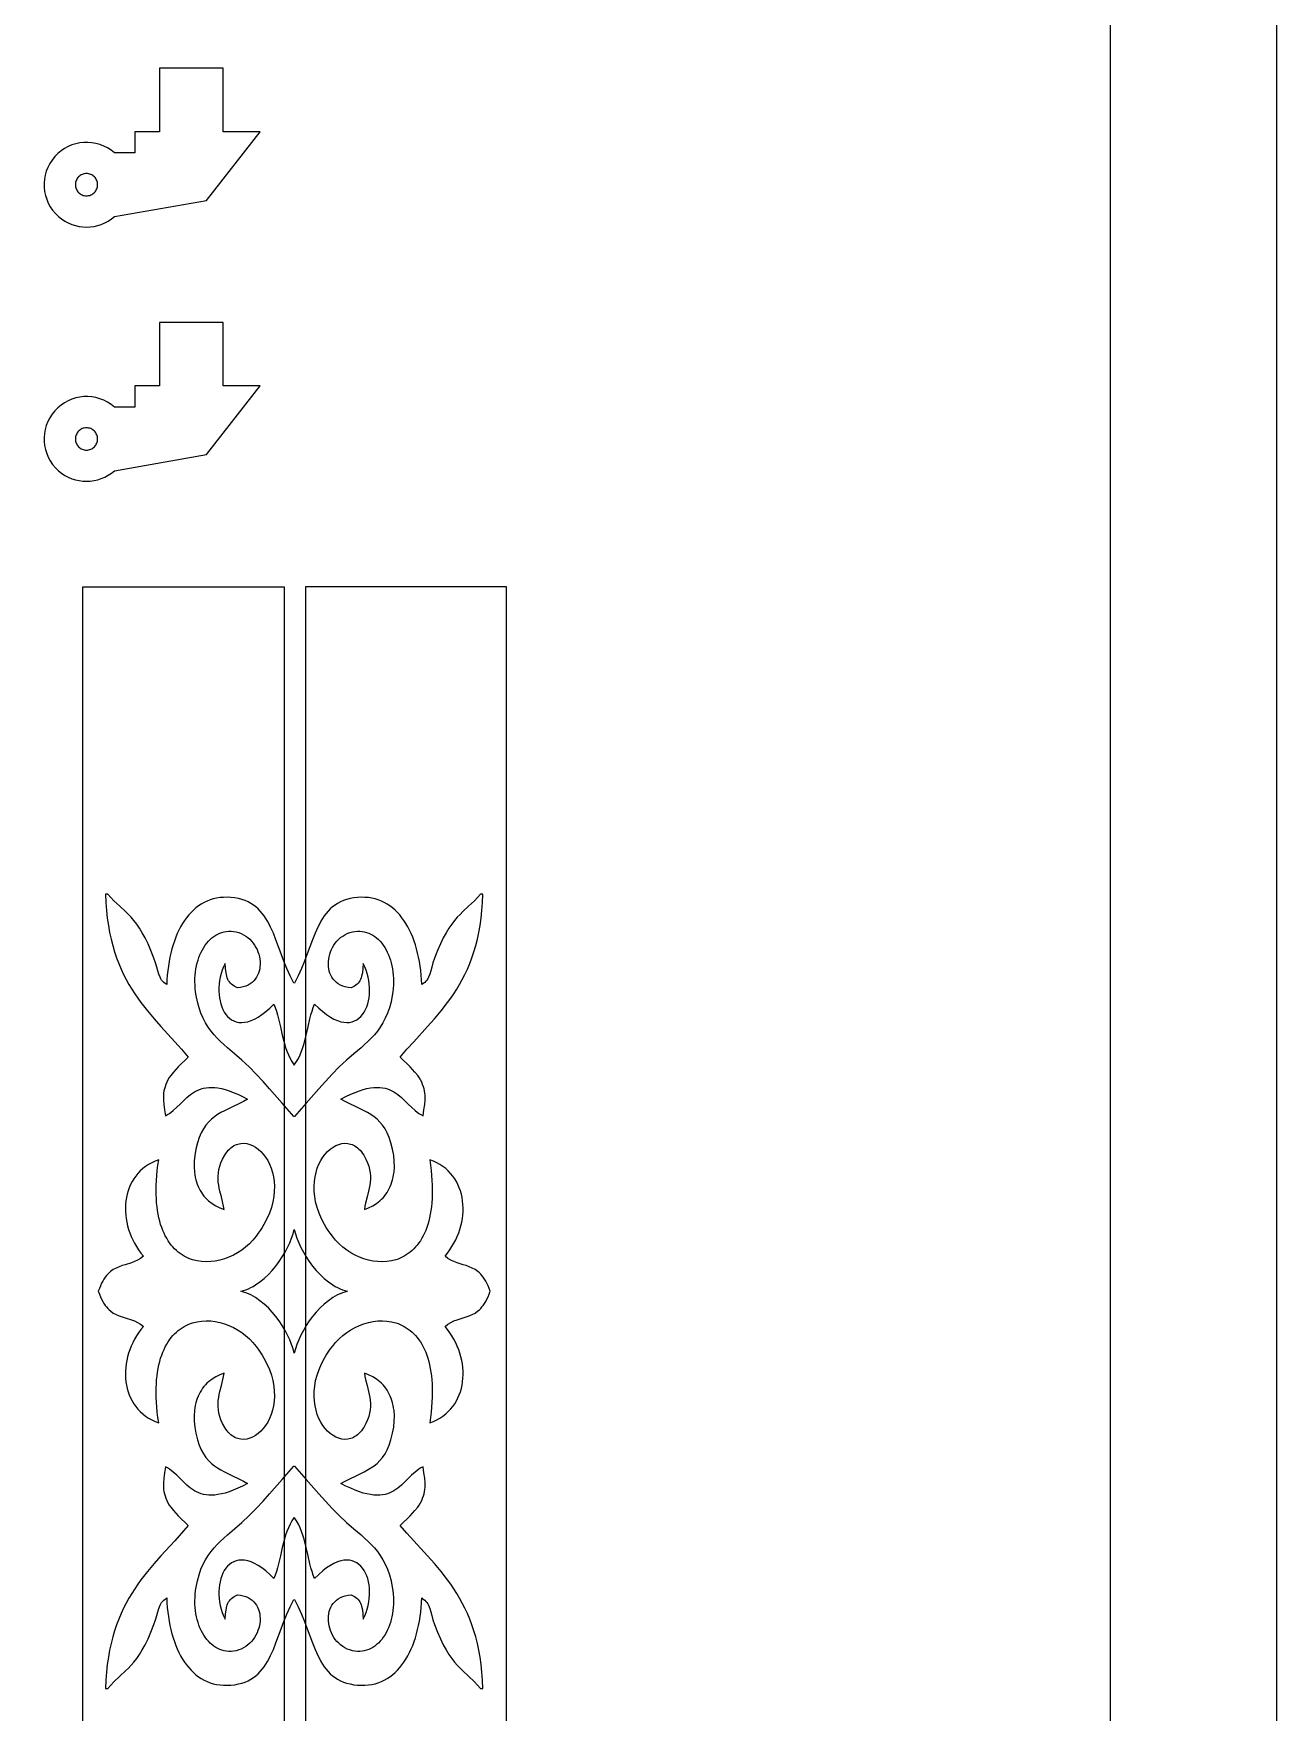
# Model space of a CAD drawing. Header units: metres. Extents: x -269 to 2726, y -36 to 1548.
# Drawn here: x 611 to 728.4, y 105.8 to 264.2 of the extents above; entities that cross this region are included whole.
import ezdxf

# ---------------------------------------------------------------- set-up
doc = ezdxf.new("R2010")
doc.units = ezdxf.units.M
doc.layers.add('Page1', color=7, linetype='CONTINUOUS')

msp = doc.modelspace()

# ---------------------------------------------------------------- linework, layer by layer
at = {"layer": 'Page1'}
for points in [[(258.406388, 1547.552513), (728.406388, 1547.552513), (728.406388, 22.552513), (258.406388, 22.552513), (258.406388, 1547.552513)], [(542.713089, 554.020053), (712.713089, 554.020053), (712.713089, 54.020053), (542.713089, 54.020053), (542.713089, 554.020053)], [(628.938843, 260.97522), (622.938843, 260.97522), (622.938843, 260.97522), (622.938843, 254.975204), (620.609497, 254.975204), (620.609497, 252.975204), (618.689575, 252.975204), (618.689575, 252.975204), (618.369202, 253.230225), (618.03125, 253.447464), (617.678528, 253.627106), (617.313965, 253.769302), (616.940308, 253.874252), (616.560425, 253.942123), (616.177185, 253.973099), (615.793335, 253.967361), (615.411865, 253.925079), (615.035461, 253.846436), (614.667053, 253.731613), (614.309448, 253.58078), (613.965515, 253.394119), (613.638, 253.171814), (613.329834, 252.914032), (613.043823, 252.620956), (613.043823, 252.620956), (612.788818, 252.300568), (612.571594, 251.962601), (612.391968, 251.609909), (612.249756, 251.2453), (612.144836, 250.871658), (612.076965, 250.491776), (612.045959, 250.108521), (612.051697, 249.724716), (612.093994, 249.343201), (612.172607, 248.966827), (612.287476, 248.598419), (612.438293, 248.240814), (612.624939, 247.896851), (612.847229, 247.569366), (613.105042, 247.261215), (613.398132, 246.975204), (613.398132, 246.975204), (613.692261, 246.739151), (614.001526, 246.53511), (614.323669, 246.362991), (614.656494, 246.222656), (614.997925, 246.113998), (615.345642, 246.036896), (615.69751, 245.991226), (616.051331, 245.976868), (616.404907, 245.993713), (616.756104, 246.041641), (617.102661, 246.120529), (617.442383, 246.230255), (617.773132, 246.370712), (618.092712, 246.541763), (618.398926, 246.743301), (618.689575, 246.975204), (618.689575, 246.975204), (627.362305, 248.493286), (632.437622, 254.975204), (628.938843, 254.975204), (628.938843, 260.97522)], [(617.093872, 249.975204), (617.088806, 250.078125), (617.073669, 250.180054), (617.048645, 250.279999), (617.013916, 250.377029), (616.969849, 250.470169), (616.91687, 250.558563), (616.85553, 250.641327), (616.786316, 250.717667), (616.709961, 250.786865), (616.627197, 250.848251), (616.538818, 250.90123), (616.445679, 250.945282), (616.348633, 250.979996), (616.248718, 251.005035), (616.14679, 251.020157), (616.043823, 251.025208), (615.940918, 251.020157), (615.838989, 251.005035), (615.739075, 250.979996), (615.642029, 250.945282), (615.548889, 250.90123), (615.46051, 250.848251), (615.377747, 250.786865), (615.301392, 250.717667), (615.232178, 250.641327), (615.170837, 250.558563), (615.117859, 250.470169), (615.073792, 250.377029), (615.039063, 250.279999), (615.014038, 250.180054), (614.998901, 250.078125), (614.993835, 249.975204), (614.998901, 249.872284), (615.014038, 249.770355), (615.039063, 249.67041), (615.073792, 249.573395), (615.117859, 249.48024), (615.170837, 249.391861), (615.232178, 249.309097), (615.301392, 249.232742), (615.377747, 249.163544), (615.46051, 249.102158), (615.548889, 249.049194), (615.642029, 249.005127), (615.739075, 248.970413), (615.838989, 248.945389), (615.940918, 248.930267), (616.043823, 248.925201), (616.14679, 248.930267), (616.248718, 248.945389), (616.348633, 248.970413), (616.445679, 249.005127), (616.538818, 249.049194), (616.627197, 249.102158), (616.709961, 249.163544), (616.786316, 249.232742), (616.85553, 249.309097), (616.91687, 249.391861), (616.969849, 249.48024), (617.013916, 249.573395), (617.048645, 249.67041), (617.073669, 249.770355), (617.088806, 249.872284), (617.093872, 249.975204)], [(628.938843, 236.976868), (622.938843, 236.976868), (622.938843, 236.976868), (622.938843, 230.976868), (620.609497, 230.976868), (620.609497, 228.976868), (618.689575, 228.976868), (618.689575, 228.976868), (618.369202, 229.231903), (618.03125, 229.449127), (617.678528, 229.628769), (617.313965, 229.770966), (616.940308, 229.875916), (616.560425, 229.943787), (616.177185, 229.974762), (615.793335, 229.969025), (615.411865, 229.926743), (615.035461, 229.848099), (614.667053, 229.733276), (614.309448, 229.582443), (613.965515, 229.395782), (613.638, 229.173477), (613.329834, 228.915695), (613.043823, 228.62262), (613.043823, 228.62262), (612.788818, 228.302231), (612.571594, 227.964264), (612.391968, 227.611572), (612.249756, 227.246979), (612.144836, 226.873322), (612.076965, 226.493439), (612.045959, 226.110184), (612.051697, 225.726379), (612.093994, 225.344864), (612.172607, 224.968491), (612.287476, 224.600082), (612.438293, 224.242477), (612.624939, 223.898514), (612.847229, 223.57103), (613.105042, 223.262878), (613.398132, 222.976868), (613.398132, 222.976868), (613.692261, 222.740814), (614.001526, 222.536774), (614.323669, 222.364655), (614.656494, 222.224319), (614.997925, 222.115662), (615.345642, 222.038559), (615.69751, 221.992889), (616.051331, 221.978531), (616.404907, 221.995377), (616.756104, 222.043304), (617.102661, 222.122192), (617.442383, 222.231918), (617.773132, 222.372375), (618.092712, 222.543427), (618.398926, 222.744965), (618.689575, 222.976868), (618.689575, 222.976868), (627.362305, 224.494949), (632.437622, 230.976868), (628.938843, 230.976868), (628.938843, 236.976868)], [(617.093872, 225.976868), (617.088806, 226.079788), (617.073669, 226.181717), (617.048645, 226.281677), (617.013916, 226.378693), (616.969849, 226.471832), (616.91687, 226.560226), (616.85553, 226.64299), (616.786316, 226.71933), (616.709961, 226.788528), (616.627197, 226.849915), (616.538818, 226.902893), (616.445679, 226.946945), (616.348633, 226.981659), (616.248718, 227.006699), (616.14679, 227.02182), (616.043823, 227.026871), (615.940918, 227.02182), (615.838989, 227.006699), (615.739075, 226.981659), (615.642029, 226.946945), (615.548889, 226.902893), (615.46051, 226.849915), (615.377747, 226.788528), (615.301392, 226.71933), (615.232178, 226.64299), (615.170837, 226.560226), (615.117859, 226.471832), (615.073792, 226.378693), (615.039063, 226.281677), (615.014038, 226.181717), (614.998901, 226.079788), (614.993835, 225.976868), (614.998901, 225.873947), (615.014038, 225.772034), (615.039063, 225.672073), (615.073792, 225.575058), (615.117859, 225.481903), (615.170837, 225.393524), (615.232178, 225.31076), (615.301392, 225.234406), (615.377747, 225.165207), (615.46051, 225.103836), (615.548889, 225.050858), (615.642029, 225.006805), (615.739075, 224.972092), (615.838989, 224.947052), (615.940918, 224.931931), (616.043823, 224.92688), (616.14679, 224.931931), (616.248718, 224.947052), (616.348633, 224.972092), (616.445679, 225.006805), (616.538818, 225.050858), (616.627197, 225.103836), (616.709961, 225.165207), (616.786316, 225.234406), (616.85553, 225.31076), (616.91687, 225.393524), (616.969849, 225.481903), (617.013916, 225.575058), (617.048645, 225.672073), (617.073669, 225.772034), (617.088806, 225.873947), (617.093872, 225.976868)], [(634.713089, 79.020053), (615.713089, 79.020053), (615.713089, 212.020053), (634.713089, 212.020053), (634.713089, 79.020053)], [(655.713089, 79.020053), (655.713089, 212.020053), (636.713089, 212.020053), (636.713089, 79.020053), (655.713089, 79.020053)], [(654.160095, 145.52005), (654.062012, 145.79303), (653.959595, 146.043579), (653.853088, 146.272858), (653.742676, 146.48201), (653.62854, 146.672195), (653.510986, 146.844543), (653.390076, 147.000229), (653.266113, 147.140381), (653.139282, 147.266159), (653.009766, 147.378723), (652.74353, 147.568787), (652.469055, 147.719757), (652.188049, 147.840851), (651.902039, 147.941284), (651.612732, 148.030243), (651.030762, 148.210556), (650.741394, 148.320328), (650.455261, 148.45546), (650.174011, 148.625122), (649.899292, 148.838562), (649.899292, 148.838562), (650.135376, 149.129486), (650.354248, 149.429474), (650.555847, 149.737579), (650.740051, 150.052841), (650.906799, 150.374329), (651.055969, 150.70108), (651.187439, 151.03215), (651.301208, 151.366592), (651.397095, 151.703461), (651.475037, 152.041779), (651.534912, 152.38063), (651.57666, 152.719055), (651.60022, 153.056091), (651.605408, 153.390793), (651.592163, 153.722229), (651.560425, 154.049438), (651.510071, 154.371475), (651.440979, 154.687378), (651.353088, 154.996201), (651.246338, 155.297012), (651.120544, 155.588837), (650.975647, 155.870743), (650.811584, 156.141785), (650.628235, 156.401001), (650.425537, 156.647446), (650.203369, 156.880157), (649.961609, 157.098206), (649.700134, 157.300644), (649.418945, 157.486511), (649.11792, 157.654846), (648.796936, 157.804718), (648.455933, 157.935181), (648.455933, 157.935181), (648.529175, 157.4216), (648.588806, 156.924011), (648.635193, 156.442261), (648.668579, 155.976181), (648.689331, 155.52562), (648.697754, 155.090408), (648.694214, 154.67041), (648.679016, 154.265442), (648.652466, 153.875351), (648.614929, 153.5), (648.56665, 153.139206), (648.508057, 152.792831), (648.439453, 152.460709), (648.361084, 152.14267), (648.273376, 151.838577), (648.176636, 151.548248), (648.071106, 151.271561), (647.957214, 151.008316), (647.835205, 150.758377), (647.705444, 150.521576), (647.568298, 150.297775), (647.424011, 150.086792), (647.272949, 149.888489), (647.115479, 149.702698), (646.951843, 149.529266), (646.78241, 149.368011), (646.607483, 149.218811), (646.427429, 149.081497), (646.242615, 148.955887), (646.053223, 148.841858), (645.85968, 148.739227), (645.662292, 148.647842), (645.461426, 148.567551), (645.257324, 148.498184), (644.84082, 148.391632), (644.415527, 148.326904), (643.983887, 148.302734), (643.548645, 148.317871), (643.112305, 148.371048), (642.677612, 148.460999), (642.247009, 148.586456), (641.823181, 148.74617), (641.408691, 148.938843), (641.006226, 149.163239), (640.618347, 149.418091), (640.24762, 149.702118), (639.896667, 150.014069), (639.568176, 150.352661), (639.264648, 150.71666), (639.264648, 150.71666), (639.057861, 150.994278), (638.865723, 151.27121), (638.687988, 151.547241), (638.524353, 151.822128), (638.238037, 152.367691), (638.00415, 152.906143), (637.82019, 153.435745), (637.683655, 153.954742), (637.591919, 154.46138), (637.542542, 154.953934), (637.532837, 155.430649), (637.560425, 155.889771), (637.622559, 156.329575), (637.716919, 156.748291), (637.840759, 157.14418), (637.991638, 157.515503), (638.167053, 157.860519), (638.364319, 158.177475), (638.580994, 158.464615), (638.814514, 158.7202), (639.062378, 158.942505), (639.321899, 159.129745), (639.590698, 159.280212), (639.86615, 159.392136), (640.145691, 159.463776), (640.426758, 159.493378), (640.706909, 159.479218), (640.845825, 159.455185), (640.983521, 159.41954), (641.11969, 159.372086), (641.254089, 159.312592), (641.386292, 159.24086), (641.515991, 159.156647), (641.642944, 159.059738), (641.766785, 158.949936), (641.887146, 158.826996), (642.003845, 158.69072), (642.116394, 158.540863), (642.224609, 158.377243), (642.426636, 158.007782), (642.426636, 158.007782), (642.578308, 157.660233), (642.692993, 157.327393), (642.774048, 157.007523), (642.824768, 156.698883), (642.848511, 156.399765), (642.848572, 156.108414), (642.828308, 155.82309), (642.791077, 155.542068), (642.740112, 155.263611), (642.678833, 154.985977), (642.538452, 154.426239), (642.396545, 153.848969), (642.333374, 153.549423), (642.279724, 153.240295), (642.279724, 153.240295), (642.687256, 153.391846), (643.069275, 153.579727), (643.424011, 153.80307), (643.749878, 154.060989), (643.901489, 154.202621), (644.045227, 154.35257), (644.180908, 154.510712), (644.308289, 154.676941), (644.427185, 154.851151), (644.537415, 155.033218), (644.638733, 155.223038), (644.730957, 155.420486), (644.813782, 155.625488), (644.887146, 155.837891), (644.950745, 156.057602), (645.004395, 156.2845), (645.047913, 156.518494), (645.081055, 156.75946), (645.115356, 157.261871), (645.105591, 157.790833), (645.050232, 158.345474), (644.947449, 158.924881), (644.795654, 159.528198), (644.795654, 159.528198), (644.630066, 160.030533), (644.441589, 160.472946), (644.231323, 160.861298), (644.00061, 161.201462), (643.75061, 161.499298), (643.482483, 161.760681), (643.197571, 161.991501), (642.896973, 162.197601), (642.581909, 162.384857), (642.253723, 162.559158), (641.562439, 162.892319), (640.833008, 163.24408), (640.456909, 163.441605), (640.074951, 163.661377), (640.074951, 163.661377), (640.547241, 163.906158), (640.992676, 164.116959), (641.412415, 164.295288), (641.807678, 164.442657), (642.179688, 164.560562), (642.529663, 164.650482), (642.858765, 164.713959), (643.168213, 164.752441), (643.459229, 164.767471), (643.732971, 164.760529), (643.990662, 164.733124), (644.233521, 164.686752), (644.462769, 164.62291), (644.679504, 164.543091), (644.885071, 164.448822), (645.080566, 164.341568), (645.267212, 164.222855), (645.446228, 164.094177), (645.786194, 163.812927), (646.110046, 163.509796), (646.427368, 163.196808), (646.747864, 162.885956), (647.081055, 162.589249), (647.436646, 162.318665), (647.625793, 162.19693), (647.824219, 162.086227), (647.824219, 162.086227), (647.913513, 162.652924), (647.980469, 163.153656), (648.016968, 163.605179), (648.014893, 164.024261), (647.996826, 164.226868), (647.966064, 164.427643), (647.921631, 164.628677), (647.862488, 164.832077), (647.787537, 165.039932), (647.695923, 165.254333), (647.586487, 165.477371), (647.458252, 165.711151), (647.458252, 165.711151), (647.322205, 165.888062), (647.062256, 166.202423), (646.61853, 166.715576), (646.61853, 166.715576), (645.67511, 167.635742), (645.67511, 167.635742), (646.298523, 168.364929), (646.93927, 169.078888), (648.24231, 170.500748), (648.889404, 171.228439), (649.523438, 171.980515), (650.13678, 172.766876), (650.43335, 173.175995), (650.721863, 173.597397), (651.001404, 174.032333), (651.270996, 174.48201), (651.529785, 174.947693), (651.776672, 175.430603), (652.010803, 175.931976), (652.231262, 176.453064), (652.437012, 176.995102), (652.627136, 177.559311), (652.800659, 178.146942), (652.956665, 178.759232), (653.094238, 179.397415), (653.212341, 180.062729), (653.310059, 180.756409), (653.386475, 181.479706), (653.440613, 182.233841), (653.471497, 183.02005), (653.471497, 183.02005), (653.260559, 183.02005), (653.260559, 183.02005), (652.967224, 182.688629), (652.680847, 182.390289), (652.125488, 181.859146), (651.587463, 181.359192), (651.322693, 181.099854), (651.059631, 180.823029), (650.797363, 180.520279), (650.535034, 180.183197), (650.271729, 179.803329), (650.006531, 179.372284), (649.738647, 178.881592), (649.467163, 178.322861), (649.191223, 177.687637), (648.909851, 176.967499), (648.909851, 176.967499), (648.76001, 176.524445), (648.64502, 176.125595), (648.547363, 175.767487), (648.449463, 175.446671), (648.333679, 175.159714), (648.26355, 175.027847), (648.182434, 174.903137), (648.088013, 174.785172), (647.978149, 174.673523), (647.850586, 174.567734), (647.703186, 174.467392), (647.703186, 174.467392), (647.679382, 174.917938), (647.644592, 175.361282), (647.598877, 175.796875), (647.542358, 176.224213), (647.474915, 176.642761), (647.396667, 177.051971), (647.307617, 177.451355), (647.207825, 177.840347), (647.097229, 178.218445), (646.975952, 178.585098), (646.843933, 178.939819), (646.701294, 179.282043), (646.547974, 179.611267), (646.384094, 179.926941), (646.209595, 180.228561), (646.024536, 180.515579), (645.828918, 180.787491), (645.622803, 181.043762), (645.406189, 181.283844), (645.179138, 181.507233), (644.941711, 181.713409), (644.693787, 181.90181), (644.435547, 182.071945), (644.166931, 182.223282), (643.888, 182.35527), (643.598816, 182.467392), (643.299316, 182.559143), (642.989563, 182.629974), (642.669617, 182.679352), (642.339478, 182.706772), (641.999207, 182.7117), (641.648743, 182.693588), (641.648743, 182.693588), (641.278503, 182.650772), (640.931763, 182.586945), (640.607422, 182.502853), (640.30426, 182.399231), (640.021179, 182.276825), (639.756897, 182.136398), (639.510376, 181.978683), (639.280396, 181.804428), (639.065735, 181.614395), (638.865295, 181.409302), (638.677856, 181.189911), (638.502319, 180.95697), (638.337463, 180.711227), (638.182068, 180.453415), (638.035095, 180.184296), (637.895325, 179.904617), (637.632568, 179.316528), (637.384583, 178.695129), (636.895386, 177.376282), (636.635559, 176.690781), (636.352966, 175.99585), (636.038452, 175.29747), (635.682556, 174.601608), (635.682556, 174.601608), (635.660095, 174.641769), (635.637634, 174.601608), (635.637634, 174.601608), (635.281738, 175.29747), (634.967163, 175.99585), (634.684631, 176.690781), (634.424744, 177.376282), (633.935608, 178.695129), (633.687561, 179.316528), (633.424866, 179.904617), (633.285095, 180.184296), (633.138062, 180.453415), (632.982727, 180.711227), (632.817871, 180.95697), (632.642334, 181.189911), (632.454895, 181.409302), (632.254456, 181.614395), (632.039795, 181.804428), (631.809814, 181.978683), (631.563232, 182.136398), (631.299011, 182.276825), (631.01593, 182.399231), (630.712769, 182.502853), (630.388428, 182.586945), (630.041687, 182.650772), (629.671448, 182.693588), (629.671448, 182.693588), (629.320984, 182.7117), (628.980713, 182.706772), (628.650574, 182.679352), (628.330627, 182.629974), (628.020874, 182.559143), (627.721375, 182.467392), (627.432129, 182.35527), (627.153198, 182.223282), (626.884644, 182.071945), (626.626343, 181.90181), (626.378479, 181.713409), (626.140991, 181.507233), (625.91394, 181.283844), (625.697388, 181.043762), (625.491272, 180.787491), (625.295654, 180.515579), (625.110596, 180.228561), (624.936096, 179.926941), (624.772217, 179.611267), (624.618896, 179.282043), (624.476257, 178.939819), (624.344238, 178.585098), (624.222961, 178.218445), (624.112366, 177.840347), (624.012573, 177.451355), (623.923523, 177.051971), (623.845276, 176.642761), (623.777832, 176.224213), (623.721252, 175.796875), (623.675598, 175.361282), (623.640808, 174.917938), (623.616943, 174.467392), (623.616943, 174.467392), (623.469604, 174.567734), (623.342041, 174.673523), (623.232178, 174.785172), (623.137756, 174.903137), (623.05658, 175.027847), (622.986511, 175.159714), (622.870728, 175.446671), (622.772766, 175.767487), (622.67511, 176.125595), (622.560181, 176.524445), (622.410278, 176.967499), (622.410278, 176.967499), (622.128967, 177.687637), (621.852966, 178.322861), (621.581482, 178.881592), (621.313599, 179.372284), (621.048462, 179.803329), (620.785156, 180.183197), (620.522827, 180.520279), (620.260559, 180.823029), (619.997498, 181.099854), (619.732727, 181.359192), (619.194641, 181.859146), (618.639282, 182.390289), (618.352966, 182.688629), (618.059631, 183.02005), (618.059631, 183.02005), (617.848694, 183.02005), (617.848694, 183.02005), (617.879578, 182.233841), (617.933716, 181.479706), (618.010132, 180.756409), (618.107849, 180.062729), (618.225952, 179.397415), (618.363464, 178.759232), (618.519531, 178.146942), (618.693054, 177.559311), (618.883179, 176.995102), (619.088928, 176.453064), (619.309326, 175.931976), (619.543518, 175.430603), (619.790405, 174.947693), (620.049194, 174.48201), (620.318787, 174.032333), (620.598328, 173.597397), (620.886841, 173.175995), (621.183411, 172.766876), (621.796753, 171.980515), (622.430786, 171.228439), (623.077881, 170.500748), (624.38092, 169.078888), (625.021667, 168.364929), (625.645081, 167.635742), (625.645081, 167.635742), (624.70166, 166.715576), (624.70166, 166.715576), (624.257935, 166.202423), (623.997986, 165.888062), (623.861877, 165.711151), (623.861877, 165.711151), (623.733704, 165.477371), (623.624268, 165.254333), (623.532593, 165.039932), (623.457703, 164.832077), (623.39856, 164.628677), (623.354065, 164.427643), (623.323364, 164.226868), (623.305298, 164.024261), (623.303223, 163.605179), (623.339722, 163.153656), (623.406677, 162.652924), (623.495972, 162.086227), (623.495972, 162.086227), (623.694336, 162.19693), (623.883545, 162.318665), (624.239075, 162.589249), (624.572327, 162.885956), (624.892822, 163.196808), (625.210144, 163.509796), (625.533997, 163.812927), (625.873962, 164.094177), (626.052979, 164.222855), (626.239624, 164.341568), (626.43512, 164.448822), (626.640625, 164.543091), (626.857422, 164.62291), (627.086609, 164.686752), (627.329468, 164.733124), (627.587158, 164.760529), (627.860962, 164.767471), (628.151917, 164.752441), (628.461365, 164.713959), (628.790527, 164.650482), (629.140442, 164.560562), (629.512512, 164.442657), (629.907776, 164.295288), (630.327515, 164.116959), (630.772949, 163.906158), (631.245178, 163.661377), (631.245178, 163.661377), (630.86322, 163.441605), (630.487183, 163.24408), (629.75769, 162.892319), (629.066467, 162.559158), (628.73822, 162.384857), (628.423218, 162.197601), (628.12262, 161.991501), (627.837646, 161.760681), (627.56958, 161.499298), (627.31958, 161.201462), (627.088806, 160.861298), (626.878601, 160.472946), (626.690063, 160.030533), (626.524536, 159.528198), (626.524536, 159.528198), (626.372742, 158.924881), (626.269958, 158.345474), (626.214539, 157.790833), (626.204834, 157.261871), (626.239136, 156.75946), (626.272278, 156.518494), (626.315735, 156.2845), (626.369385, 156.057602), (626.433044, 155.837891), (626.506348, 155.625488), (626.589233, 155.420486), (626.681458, 155.223038), (626.782776, 155.033218), (626.893005, 154.851151), (627.011902, 154.676941), (627.139282, 154.510712), (627.274963, 154.35257), (627.418701, 154.202621), (627.570251, 154.060989), (627.896118, 153.80307), (628.250916, 153.579727), (628.632935, 153.391846), (629.040405, 153.240295), (629.040405, 153.240295), (628.986816, 153.549423), (628.923645, 153.848969), (628.781738, 154.426239), (628.641357, 154.985977), (628.580078, 155.263611), (628.529114, 155.542068), (628.491821, 155.82309), (628.471558, 156.108414), (628.47168, 156.399765), (628.495422, 156.698883), (628.546143, 157.007523), (628.627197, 157.327393), (628.741882, 157.660233), (628.893555, 158.007782), (628.893555, 158.007782), (629.09552, 158.377243), (629.203735, 158.540863), (629.316345, 158.69072), (629.432983, 158.826996), (629.553406, 158.949936), (629.677246, 159.059738), (629.804199, 159.156647), (629.933899, 159.24086), (630.066101, 159.312592), (630.200439, 159.372086), (630.33667, 159.41954), (630.474365, 159.455185), (630.613281, 159.479218), (630.893372, 159.493378), (631.1745, 159.463776), (631.454041, 159.392136), (631.729492, 159.280212), (631.99823, 159.129745), (632.257813, 158.942505), (632.505615, 158.7202), (632.739136, 158.464615), (632.955872, 158.177475), (633.153137, 157.860519), (633.328491, 157.515503), (633.479431, 157.14418), (633.603271, 156.748291), (633.697571, 156.329575), (633.759766, 155.889771), (633.787292, 155.430649), (633.777649, 154.953934), (633.72821, 154.46138), (633.636536, 153.954742), (633.499939, 153.435745), (633.31604, 152.906143), (633.082153, 152.367691), (632.795837, 151.822128), (632.632141, 151.547241), (632.454468, 151.27121), (632.262329, 150.994278), (632.055542, 150.71666), (632.055542, 150.71666), (631.752014, 150.352661), (631.423462, 150.014069), (631.072571, 149.702118), (630.701843, 149.418091), (630.313965, 149.163239), (629.911499, 148.938843), (629.497009, 148.74617), (629.073181, 148.586456), (628.642578, 148.460999), (628.207825, 148.371048), (627.771545, 148.317871), (627.336304, 148.302734), (626.904663, 148.326904), (626.479309, 148.391632), (626.062866, 148.498184), (625.858765, 148.567551), (625.657898, 148.647842), (625.46051, 148.739227), (625.266968, 148.841858), (625.077576, 148.955887), (624.8927, 149.081497), (624.712646, 149.218811), (624.537781, 149.368011), (624.368347, 149.529266), (624.204712, 149.702698), (624.047241, 149.888489), (623.896179, 150.086792), (623.751892, 150.297775), (623.614746, 150.521576), (623.484985, 150.758377), (623.362976, 151.008316), (623.249084, 151.271561), (623.143555, 151.548248), (623.046814, 151.838577), (622.959045, 152.14267), (622.880737, 152.460709), (622.812073, 152.792831), (622.753479, 153.139206), (622.705261, 153.5), (622.667725, 153.875351), (622.641174, 154.265442), (622.625977, 154.67041), (622.622375, 155.090408), (622.630859, 155.52562), (622.651611, 155.976181), (622.684998, 156.442261), (622.731323, 156.924011), (622.791016, 157.4216), (622.864258, 157.935181), (622.864258, 157.935181), (622.523193, 157.804718), (622.202209, 157.654846), (621.901184, 157.486511), (621.619995, 157.300644), (621.358582, 157.098206), (621.116821, 156.880157), (620.894653, 156.647446), (620.691895, 156.401001), (620.508606, 156.141785), (620.344543, 155.870743), (620.199646, 155.588837), (620.073853, 155.297012), (619.967102, 154.996201), (619.879211, 154.687378), (619.81012, 154.371475), (619.759766, 154.049438), (619.728027, 153.722229), (619.714783, 153.390793), (619.719971, 153.056091), (619.743469, 152.719055), (619.785217, 152.38063), (619.845154, 152.041779), (619.923096, 151.703461), (620.018982, 151.366592), (620.132751, 151.03215), (620.264221, 150.70108), (620.413391, 150.374329), (620.580139, 150.052841), (620.764343, 149.737579), (620.965942, 149.429474), (621.184814, 149.129486), (621.420837, 148.838562), (621.420837, 148.838562), (621.146118, 148.625122), (620.864929, 148.45546), (620.578796, 148.320328), (620.289429, 148.210556), (619.707458, 148.030243), (619.418152, 147.941284), (619.132141, 147.840851), (618.851135, 147.719757), (618.57666, 147.568787), (618.310425, 147.378723), (618.180908, 147.266159), (618.054077, 147.140381), (617.930115, 147.000229), (617.809204, 146.844543), (617.691589, 146.672195), (617.577515, 146.48201), (617.467102, 146.272858), (617.360596, 146.043579), (617.258179, 145.79303), (617.160095, 145.52005), (617.160095, 145.52005), (617.258179, 145.24707), (617.360596, 144.996521), (617.467102, 144.767242), (617.577515, 144.55809), (617.691589, 144.36792), (617.809204, 144.195572), (617.930115, 144.039886), (618.054077, 143.899734), (618.180908, 143.773941), (618.310425, 143.661392), (618.57666, 143.471329), (618.851135, 143.320358), (619.132141, 143.199249), (619.418152, 143.098831), (619.707458, 143.009872), (620.289429, 142.829544), (620.578796, 142.719772), (620.864929, 142.584656), (621.146118, 142.414978), (621.420837, 142.201553), (621.420837, 142.201553), (621.184814, 141.910629), (620.965942, 141.610641), (620.764343, 141.302536), (620.580139, 140.987259), (620.413391, 140.665771), (620.264221, 140.33902), (620.132751, 140.00795), (620.018982, 139.673508), (619.923096, 139.336655), (619.845154, 138.998322), (619.785217, 138.659485), (619.743469, 138.32106), (619.719971, 137.984024), (619.714783, 137.649307), (619.728027, 137.317871), (619.759766, 136.990662), (619.81012, 136.66864), (619.879211, 136.352737), (619.967102, 136.0439), (620.073853, 135.743103), (620.199646, 135.451263), (620.344543, 135.169357), (620.508606, 134.898315), (620.691895, 134.639114), (620.894653, 134.39267), (621.116821, 134.159943), (621.358582, 133.941895), (621.619995, 133.739471), (621.901184, 133.553604), (622.202209, 133.385254), (622.523193, 133.235382), (622.864258, 133.104919), (622.864258, 133.104919), (622.791016, 133.6185), (622.731323, 134.116089), (622.684998, 134.597839), (622.651611, 135.063919), (622.630859, 135.514496), (622.622375, 135.949692), (622.625977, 136.369705), (622.641174, 136.774673), (622.667725, 137.164749), (622.705261, 137.5401), (622.753479, 137.900894), (622.812073, 138.247269), (622.880737, 138.579391), (622.959045, 138.89743), (623.046814, 139.201523), (623.143555, 139.491852), (623.249084, 139.768555), (623.362976, 140.031799), (623.484985, 140.281738), (623.614746, 140.518524), (623.751892, 140.742325), (623.896179, 140.953308), (624.047241, 141.151611), (624.204712, 141.337402), (624.368347, 141.510849), (624.537781, 141.672089), (624.712646, 141.821289), (624.8927, 141.958618), (625.077576, 142.084213), (625.266968, 142.198257), (625.46051, 142.300888), (625.657898, 142.392273), (625.858765, 142.472565), (626.062866, 142.541916), (626.479309, 142.648483), (626.904663, 142.713211), (627.336304, 142.737366), (627.771545, 142.722229), (628.207825, 142.669052), (628.642578, 142.579102), (629.073181, 142.453644), (629.497009, 142.293945), (629.911499, 142.101257), (630.313965, 141.876862), (630.701843, 141.622025), (631.072571, 141.337997), (631.423462, 141.026047), (631.752014, 140.687439), (632.055542, 140.323441), (632.055542, 140.323441), (632.262329, 140.045822), (632.454468, 139.768906), (632.632141, 139.492874), (632.795837, 139.217972), (633.082153, 138.672409), (633.31604, 138.133957), (633.499939, 137.60437), (633.636536, 137.085373), (633.72821, 136.57872), (633.777649, 136.086166), (633.787292, 135.609467), (633.759766, 135.15033), (633.697571, 134.710541), (633.603271, 134.291824), (633.479431, 133.89592), (633.328491, 133.524597), (633.153137, 133.179581), (632.955872, 132.86264), (632.739136, 132.5755), (632.505615, 132.319901), (632.257813, 132.09761), (631.99823, 131.910355), (631.729492, 131.759903), (631.454041, 131.64798), (631.1745, 131.57634), (630.893372, 131.546722), (630.613281, 131.560883), (630.474365, 131.58493), (630.33667, 131.62056), (630.200439, 131.668015), (630.066101, 131.727509), (629.933899, 131.799255), (629.804199, 131.883469), (629.677246, 131.980362), (629.553406, 132.090179), (629.432983, 132.21312), (629.316345, 132.349396), (629.203735, 132.499237), (629.09552, 132.662857), (628.893555, 133.032318), (628.893555, 133.032318), (628.741882, 133.379883), (628.627197, 133.712723), (628.546143, 134.032593), (628.495422, 134.341217), (628.47168, 134.640335), (628.471558, 134.931686), (628.491821, 135.21701), (628.529114, 135.498032), (628.580078, 135.776505), (628.641357, 136.054138), (628.781738, 136.613876), (628.923645, 137.191132), (628.986816, 137.490677), (629.040405, 137.79982), (629.040405, 137.79982), (628.632935, 137.64827), (628.250916, 137.460373), (627.896118, 137.23703), (627.570251, 136.979126), (627.418701, 136.837479), (627.274963, 136.687531), (627.139282, 136.529388), (627.011902, 136.363159), (626.893005, 136.188965), (626.782776, 136.006897), (626.681458, 135.817078), (626.589233, 135.619614), (626.506348, 135.414627), (626.433044, 135.202225), (626.369385, 134.982513), (626.315735, 134.7556), (626.272278, 134.521606), (626.239136, 134.28064), (626.204834, 133.778229), (626.214539, 133.249268), (626.269958, 132.694626), (626.372742, 132.115219), (626.524536, 131.511917), (626.524536, 131.511917), (626.690063, 131.009567), (626.878601, 130.567154), (627.088806, 130.178802), (627.31958, 129.838654), (627.56958, 129.540802), (627.837646, 129.279419), (628.12262, 129.048615), (628.423218, 128.842514), (628.73822, 128.655243), (629.066467, 128.480957), (629.75769, 128.147781), (630.487183, 127.796028), (630.86322, 127.598511), (631.245178, 127.378731), (631.245178, 127.378731), (630.772949, 127.133957), (630.327515, 126.923149), (629.907776, 126.74482), (629.512512, 126.59745), (629.140442, 126.479553), (628.790527, 126.389618), (628.461365, 126.326157), (628.151917, 126.287659), (627.860962, 126.272636), (627.587158, 126.279572), (627.329468, 126.306984), (627.086609, 126.353355), (626.857422, 126.417198), (626.640625, 126.497009), (626.43512, 126.591293), (626.239624, 126.698532), (626.052979, 126.817245), (625.873962, 126.945923), (625.533997, 127.22718), (625.210144, 127.530304), (624.892822, 127.843292), (624.572327, 128.154144), (624.239075, 128.450867), (623.883545, 128.721451), (623.694336, 128.843185), (623.495972, 128.953888), (623.495972, 128.953888), (623.406677, 128.387192), (623.339722, 127.886459), (623.303223, 127.434929), (623.305298, 127.015854), (623.323364, 126.813248), (623.354065, 126.612473), (623.39856, 126.41143), (623.457703, 126.208031), (623.532593, 126.000175), (623.624268, 125.785774), (623.733704, 125.562729), (623.861877, 125.328949), (623.861877, 125.328949), (623.997986, 125.152046), (624.257935, 124.837677), (624.70166, 124.324532), (624.70166, 124.324532), (625.645081, 123.404366), (625.645081, 123.404366), (625.021667, 122.675186), (624.38092, 121.96122), (623.077881, 120.539368), (622.430786, 119.811668), (621.796753, 119.059593), (621.183411, 118.273239), (620.886841, 117.864113), (620.598328, 117.442703), (620.318787, 117.007782), (620.049194, 116.558098), (619.790405, 116.092415), (619.543518, 115.609505), (619.309326, 115.108131), (619.088928, 114.587044), (618.883179, 114.045013), (618.693054, 113.480797), (618.519531, 112.893166), (618.363464, 112.280876), (618.225952, 111.642693), (618.107849, 110.977379), (618.010132, 110.283699), (617.933716, 109.560402), (617.879578, 108.806267), (617.848694, 108.02005), (617.848694, 108.02005), (618.059631, 108.02005), (618.059631, 108.02005), (618.352966, 108.351479), (618.639282, 108.649818), (619.194641, 109.180962), (619.732727, 109.680908), (619.997498, 109.940254), (620.260559, 110.217087), (620.522827, 110.519829), (620.785156, 110.856911), (621.048462, 111.236771), (621.313599, 111.667824), (621.581482, 112.158508), (621.852966, 112.717247), (622.128967, 113.35247), (622.410278, 114.072609), (622.410278, 114.072609), (622.560181, 114.515656), (622.67511, 114.914513), (622.772766, 115.272621), (622.870728, 115.59343), (622.986511, 115.880394), (623.05658, 116.012268), (623.137756, 116.136963), (623.232178, 116.254929), (623.342041, 116.366592), (623.469604, 116.472382), (623.616943, 116.572723), (623.616943, 116.572723), (623.640808, 116.122169), (623.675598, 115.678825), (623.721252, 115.243225), (623.777832, 114.815895), (623.845276, 114.397354), (623.923523, 113.988136), (624.012573, 113.58876), (624.112366, 113.199768), (624.222961, 112.821671), (624.344238, 112.455002), (624.476257, 112.100296), (624.618896, 111.758064), (624.772217, 111.428848), (624.936096, 111.113167), (625.110596, 110.811554), (625.295654, 110.524529), (625.491272, 110.252617), (625.697388, 109.996353), (625.91394, 109.756264), (626.140991, 109.532867), (626.378479, 109.326706), (626.626343, 109.13829), (626.884644, 108.968155), (627.153198, 108.816833), (627.432129, 108.684837), (627.721375, 108.572708), (628.020874, 108.480965), (628.330627, 108.410133), (628.650574, 108.360748), (628.980713, 108.333336), (629.320984, 108.328415), (629.671448, 108.346512), (629.671448, 108.346512), (630.041687, 108.389328), (630.388428, 108.453156), (630.712769, 108.537254), (631.01593, 108.640877), (631.299011, 108.763275), (631.563232, 108.903709), (631.809814, 109.061424), (632.039795, 109.235672), (632.254456, 109.42572), (632.454895, 109.630806), (632.642334, 109.850197), (632.817871, 110.083138), (632.982727, 110.328888), (633.138062, 110.586693), (633.285095, 110.855812), (633.424866, 111.135498), (633.687561, 111.723587), (633.935608, 112.344986), (634.424744, 113.663826), (634.684631, 114.349327), (634.967163, 115.04425), (635.281738, 115.742638), (635.637634, 116.438499), (635.637634, 116.438499), (635.660095, 116.398331), (635.682556, 116.438499), (635.682556, 116.438499), (636.038452, 115.742638), (636.352966, 115.04425), (636.635559, 114.349327), (636.895386, 113.663826), (637.384583, 112.344986), (637.632568, 111.723587), (637.895325, 111.135498), (638.035095, 110.855812), (638.182068, 110.586693), (638.337463, 110.328888), (638.502319, 110.083138), (638.677856, 109.850197), (638.865295, 109.630806), (639.065735, 109.42572), (639.280396, 109.235672), (639.510376, 109.061424), (639.756897, 108.903709), (640.021179, 108.763275), (640.30426, 108.640877), (640.607422, 108.537254), (640.931763, 108.453156), (641.278503, 108.389328), (641.648743, 108.346512), (641.648743, 108.346512), (641.999207, 108.328415), (642.339478, 108.333336), (642.669617, 108.360748), (642.989563, 108.410133), (643.299316, 108.480965), (643.598816, 108.572708), (643.888, 108.684837), (644.166931, 108.816833), (644.435547, 108.968155), (644.693787, 109.13829), (644.941711, 109.326706), (645.179138, 109.532867), (645.406189, 109.756264), (645.622803, 109.996353), (645.828918, 110.252617), (646.024536, 110.524529), (646.209595, 110.811554), (646.384094, 111.113167), (646.547974, 111.428848), (646.701294, 111.758064), (646.843933, 112.100296), (646.975952, 112.455002), (647.097229, 112.821671), (647.207825, 113.199768), (647.307617, 113.58876), (647.396667, 113.988136), (647.474915, 114.397354), (647.542358, 114.815895), (647.598877, 115.243225), (647.644592, 115.678825), (647.679382, 116.122169), (647.703186, 116.572723), (647.703186, 116.572723), (647.850586, 116.472382), (647.978149, 116.366592), (648.088013, 116.254929), (648.182434, 116.136963), (648.26355, 116.012268), (648.333679, 115.880394), (648.449463, 115.59343), (648.547363, 115.272621), (648.64502, 114.914513), (648.76001, 114.515656), (648.909851, 114.072609), (648.909851, 114.072609), (649.191223, 113.35247), (649.467163, 112.717247), (649.738647, 112.158508), (650.006531, 111.667824), (650.271729, 111.236771), (650.535034, 110.856911), (650.797363, 110.519829), (651.059631, 110.217087), (651.322693, 109.940254), (651.587463, 109.680908), (652.125488, 109.180962), (652.680847, 108.649818), (652.967224, 108.351479), (653.260559, 108.02005), (653.260559, 108.02005), (653.471497, 108.02005), (653.471497, 108.02005), (653.440613, 108.806267), (653.386475, 109.560402), (653.310059, 110.283699), (653.212341, 110.977379), (653.094238, 111.642693), (652.956665, 112.280876), (652.800659, 112.893166), (652.627136, 113.480797), (652.437012, 114.045013), (652.231262, 114.587044), (652.010803, 115.108131), (651.776672, 115.609505), (651.529785, 116.092415), (651.270996, 116.558098), (651.001404, 117.007782), (650.721863, 117.442703), (650.43335, 117.864113), (650.13678, 118.273239), (649.523438, 119.059593), (648.889404, 119.811668), (648.24231, 120.539368), (646.93927, 121.96122), (646.298523, 122.675186), (645.67511, 123.404366), (645.67511, 123.404366), (646.61853, 124.324532), (646.61853, 124.324532), (647.062256, 124.837677), (647.322205, 125.152046), (647.458252, 125.328949), (647.458252, 125.328949), (647.586487, 125.562729), (647.695923, 125.785774), (647.787537, 126.000175), (647.862488, 126.208031), (647.921631, 126.41143), (647.966064, 126.612473), (647.996826, 126.813248), (648.014893, 127.015854), (648.016968, 127.434929), (647.980469, 127.886459), (647.913513, 128.387192), (647.824219, 128.953888), (647.824219, 128.953888), (647.625793, 128.843185), (647.436646, 128.721451), (647.081055, 128.450867), (646.747864, 128.154144), (646.427368, 127.843292), (646.110046, 127.530304), (645.786194, 127.22718), (645.446228, 126.945923), (645.267212, 126.817245), (645.080566, 126.698532), (644.885071, 126.591293), (644.679504, 126.497009), (644.462769, 126.417198), (644.233521, 126.353355), (643.990662, 126.306984), (643.732971, 126.279572), (643.459229, 126.272636), (643.168213, 126.287659), (642.858765, 126.326157), (642.529663, 126.389618), (642.179688, 126.479553), (641.807678, 126.59745), (641.412415, 126.74482), (640.992676, 126.923149), (640.547241, 127.133957), (640.074951, 127.378731), (640.074951, 127.378731), (640.456909, 127.598511), (640.833008, 127.796028), (641.562439, 128.147781), (642.253723, 128.480957), (642.581909, 128.655243), (642.896973, 128.842514), (643.197571, 129.048615), (643.482483, 129.279419), (643.75061, 129.540802), (644.00061, 129.838654), (644.231323, 130.178802), (644.441589, 130.567154), (644.630066, 131.009567), (644.795654, 131.511917), (644.795654, 131.511917), (644.947449, 132.115219), (645.050232, 132.694626), (645.105591, 133.249268), (645.115356, 133.778229), (645.081055, 134.28064), (645.047913, 134.521606), (645.004395, 134.7556), (644.950745, 134.982513), (644.887146, 135.202225), (644.813782, 135.414627), (644.730957, 135.619614), (644.638733, 135.817078), (644.537415, 136.006897), (644.427185, 136.188965), (644.308289, 136.363159), (644.180908, 136.529388), (644.045227, 136.687531), (643.901489, 136.837479), (643.749878, 136.979126), (643.424011, 137.23703), (643.069275, 137.460373), (642.687256, 137.64827), (642.279724, 137.79982), (642.279724, 137.79982), (642.333374, 137.490677), (642.396545, 137.191132), (642.538452, 136.613876), (642.678833, 136.054138), (642.740112, 135.776505), (642.791077, 135.498032), (642.828308, 135.21701), (642.848572, 134.931686), (642.848511, 134.640335), (642.824768, 134.341217), (642.774048, 134.032593), (642.692993, 133.712723), (642.578308, 133.379883), (642.426636, 133.032318), (642.426636, 133.032318), (642.224609, 132.662857), (642.116394, 132.499237), (642.003845, 132.349396), (641.887146, 132.21312), (641.766785, 132.090179), (641.642944, 131.980362), (641.515991, 131.883469), (641.386292, 131.799255), (641.254089, 131.727509), (641.11969, 131.668015), (640.983521, 131.62056), (640.845825, 131.58493), (640.706909, 131.560883), (640.426758, 131.546722), (640.145691, 131.57634), (639.86615, 131.64798), (639.590698, 131.759903), (639.321899, 131.910355), (639.062378, 132.09761), (638.814514, 132.319901), (638.580994, 132.5755), (638.364319, 132.86264), (638.167053, 133.179581), (637.991638, 133.524597), (637.840759, 133.89592), (637.716919, 134.291824), (637.622559, 134.710541), (637.560425, 135.15033), (637.532837, 135.609467), (637.542542, 136.086166), (637.591919, 136.57872), (637.683655, 137.085373), (637.82019, 137.60437), (638.00415, 138.133957), (638.238037, 138.672409), (638.524353, 139.217972), (638.687988, 139.492874), (638.865723, 139.768906), (639.057861, 140.045822), (639.264648, 140.323441), (639.264648, 140.323441), (639.568176, 140.687439), (639.896667, 141.026047), (640.24762, 141.337997), (640.618347, 141.622025), (641.006226, 141.876862), (641.408691, 142.101257), (641.823181, 142.293945), (642.247009, 142.453644), (642.677612, 142.579102), (643.112305, 142.669052), (643.548645, 142.722229), (643.983887, 142.737366), (644.415527, 142.713211), (644.84082, 142.648483), (645.257324, 142.541916), (645.461426, 142.472565), (645.662292, 142.392273), (645.85968, 142.300888), (646.053223, 142.198257), (646.242615, 142.084213), (646.427429, 141.958618), (646.607483, 141.821289), (646.78241, 141.672089), (646.951843, 141.510849), (647.115479, 141.337402), (647.272949, 141.151611), (647.424011, 140.953308), (647.568298, 140.742325), (647.705444, 140.518524), (647.835205, 140.281738), (647.957214, 140.031799), (648.071106, 139.768555), (648.176636, 139.491852), (648.273376, 139.201523), (648.361084, 138.89743), (648.439453, 138.579391), (648.508057, 138.247269), (648.56665, 137.900894), (648.614929, 137.5401), (648.652466, 137.164749), (648.679016, 136.774673), (648.694214, 136.369705), (648.697754, 135.949692), (648.689331, 135.514496), (648.668579, 135.063919), (648.635193, 134.597839), (648.588806, 134.116089), (648.529175, 133.6185), (648.455933, 133.104919), (648.455933, 133.104919), (648.796936, 133.235382), (649.11792, 133.385254), (649.418945, 133.553604), (649.700134, 133.739471), (649.961609, 133.941895), (650.203369, 134.159943), (650.425537, 134.39267), (650.628235, 134.639114), (650.811584, 134.898315), (650.975647, 135.169357), (651.120544, 135.451263), (651.246338, 135.743103), (651.353088, 136.0439), (651.440979, 136.352737), (651.510071, 136.66864), (651.560425, 136.990662), (651.592163, 137.317871), (651.605408, 137.649307), (651.60022, 137.984024), (651.57666, 138.32106), (651.534912, 138.659485), (651.475037, 138.998322), (651.397095, 139.336655), (651.301208, 139.673508), (651.187439, 140.00795), (651.055969, 140.33902), (650.906799, 140.665771), (650.740051, 140.987259), (650.555847, 141.302536), (650.354248, 141.610641), (650.135376, 141.910629), (649.899292, 142.201553), (649.899292, 142.201553), (650.174011, 142.414978), (650.455261, 142.584656), (650.741394, 142.719772), (651.030762, 142.829544), (651.612732, 143.009872), (651.902039, 143.098831), (652.188049, 143.199249), (652.469055, 143.320358), (652.74353, 143.471329), (653.009766, 143.661392), (653.139282, 143.773941), (653.266113, 143.899734), (653.390076, 144.039886), (653.510986, 144.195572), (653.62854, 144.36792), (653.742676, 144.55809), (653.853088, 144.767242), (653.959595, 144.996521), (654.062012, 145.24707), (654.160095, 145.52005)], [(637.573669, 172.635544), (637.96936, 172.249481), (638.351379, 171.916153), (638.719421, 171.633545), (639.073242, 171.399658), (639.412659, 171.212479), (639.737305, 171.069992), (640.047058, 170.970215), (640.341553, 170.911102), (640.620605, 170.890686), (640.88385, 170.906921), (641.131165, 170.957809), (641.362244, 171.041367), (641.576782, 171.155548), (641.774536, 171.29837), (641.955322, 171.467819), (642.118835, 171.661865), (642.264832, 171.87854), (642.393005, 172.115814), (642.503174, 172.371658), (642.595032, 172.644104), (642.668335, 172.931122), (642.722839, 173.230698), (642.75824, 173.540833), (642.774353, 173.859512), (642.770874, 174.184738), (642.74762, 174.514481), (642.704224, 174.846756), (642.640442, 175.17955), (642.556091, 175.510849), (642.450928, 175.838638), (642.324585, 176.160919), (642.176941, 176.475693), (642.176941, 176.475693), (642.143372, 175.999741), (642.095276, 175.595703), (642.024109, 175.254517), (641.977234, 175.10466), (641.921387, 174.967117), (641.855591, 174.840759), (641.778625, 174.724457), (641.689575, 174.617065), (641.58728, 174.517456), (641.470703, 174.4245), (641.338867, 174.337067), (641.024841, 174.17424), (641.024841, 174.17424), (640.74231, 174.202225), (640.480774, 174.254074), (640.240173, 174.328262), (640.020081, 174.423294), (639.820313, 174.537659), (639.640625, 174.669861), (639.480713, 174.81839), (639.340393, 174.981766), (639.219299, 175.158463), (639.117249, 175.346985), (639.033936, 175.545837), (638.969116, 175.75351), (638.922546, 175.968506), (638.893921, 176.189316), (638.883057, 176.414444), (638.889648, 176.642395), (638.913391, 176.871643), (638.954102, 177.100708), (639.011475, 177.328064), (639.085266, 177.552246), (639.175232, 177.771713), (639.281067, 177.984985), (639.402527, 178.190552), (639.539429, 178.386917), (639.691406, 178.572571), (639.858215, 178.746017), (640.039612, 178.905762), (640.235352, 179.050278), (640.44519, 179.178085), (640.668823, 179.287674), (640.906006, 179.377533), (641.156494, 179.446167), (641.156494, 179.446167), (641.389648, 179.488327), (641.618652, 179.509933), (641.843201, 179.511536), (642.062988, 179.493744), (642.277588, 179.457108), (642.486755, 179.402206), (642.690186, 179.32962), (642.887451, 179.239929), (643.078247, 179.133713), (643.262268, 179.01152), (643.439148, 178.873947), (643.608643, 178.721558), (643.770325, 178.554932), (643.923889, 178.374649), (644.069031, 178.181274), (644.205383, 177.975388), (644.332642, 177.757568), (644.450439, 177.528397), (644.558472, 177.288422), (644.656433, 177.038239), (644.743896, 176.778427), (644.820679, 176.509552), (644.886292, 176.232178), (644.940552, 175.946899), (644.983032, 175.654282), (645.013367, 175.354904), (645.031372, 175.049347), (645.03656, 174.738159), (645.028687, 174.421936), (645.007385, 174.101257), (644.972351, 173.776688), (644.923218, 173.448807), (644.923218, 173.448807), (644.798767, 172.836563), (644.645142, 172.275375), (644.464539, 171.760925), (644.258911, 171.288864), (644.030457, 170.854843), (643.78125, 170.454498), (643.513306, 170.083511), (643.22876, 169.737534), (642.929688, 169.412186), (642.618164, 169.103165), (642.296326, 168.806091), (641.966248, 168.516632), (641.289612, 167.943192), (640.604919, 167.348038), (640.604919, 167.348038), (639.91272, 166.696655), (639.245422, 166.023392), (638.601563, 165.336945), (637.979919, 164.64595), (636.797424, 163.285095), (635.68689, 162.010239), (635.68689, 162.010239), (635.660095, 162.033859), (635.633301, 162.010239), (635.633301, 162.010239), (634.522705, 163.285095), (633.340271, 164.64595), (632.718567, 165.336945), (632.074768, 166.023392), (631.407471, 166.696655), (630.71521, 167.348038), (630.71521, 167.348038), (630.030579, 167.943192), (629.353943, 168.516632), (629.023865, 168.806091), (628.702026, 169.103165), (628.390503, 169.412186), (628.091431, 169.737534), (627.806885, 170.083511), (627.53894, 170.454498), (627.289734, 170.854843), (627.061218, 171.288864), (626.855652, 171.760925), (626.674988, 172.275375), (626.521423, 172.836563), (626.396973, 173.448807), (626.396973, 173.448807), (626.347839, 173.776688), (626.312805, 174.101257), (626.291504, 174.421936), (626.28363, 174.738159), (626.288818, 175.049347), (626.306763, 175.354904), (626.337158, 175.654282), (626.379639, 175.946899), (626.433838, 176.232178), (626.499512, 176.509552), (626.576233, 176.778427), (626.663757, 177.038239), (626.761719, 177.288422), (626.869751, 177.528397), (626.987549, 177.757568), (627.114807, 177.975388), (627.25116, 178.181274), (627.396301, 178.374649), (627.549866, 178.554932), (627.711548, 178.721558), (627.880981, 178.873947), (628.057922, 179.01152), (628.241943, 179.133713), (628.432739, 179.239929), (628.630005, 179.32962), (628.833374, 179.402206), (629.042542, 179.457108), (629.257202, 179.493744), (629.476929, 179.511536), (629.701477, 179.509933), (629.930542, 179.488327), (630.163696, 179.446167), (630.163696, 179.446167), (630.414185, 179.377533), (630.651367, 179.287674), (630.875, 179.178085), (631.084778, 179.050278), (631.280579, 178.905762), (631.461975, 178.746017), (631.628784, 178.572571), (631.780762, 178.386917), (631.917603, 178.190552), (632.039124, 177.984985), (632.144958, 177.771713), (632.234924, 177.552246), (632.308716, 177.328064), (632.366089, 177.100708), (632.406799, 176.871643), (632.430542, 176.642395), (632.437134, 176.414444), (632.426208, 176.189316), (632.397644, 175.968506), (632.351074, 175.75351), (632.286255, 175.545837), (632.202942, 175.346985), (632.100891, 175.158463), (631.979797, 174.981766), (631.839417, 174.81839), (631.679565, 174.669861), (631.499817, 174.537659), (631.30011, 174.423294), (631.080017, 174.328262), (630.839355, 174.254074), (630.577881, 174.202225), (630.295288, 174.17424), (630.295288, 174.17424), (629.981323, 174.337067), (629.849426, 174.4245), (629.73291, 174.517456), (629.630615, 174.617065), (629.541565, 174.724457), (629.4646, 174.840759), (629.398743, 174.967117), (629.342896, 175.10466), (629.296021, 175.254517), (629.224915, 175.595703), (629.176819, 175.999741), (629.14325, 176.475693), (629.14325, 176.475693), (628.995544, 176.160919), (628.869263, 175.838638), (628.764038, 175.510849), (628.679688, 175.17955), (628.615967, 174.846756), (628.572571, 174.514481), (628.549255, 174.184738), (628.545776, 173.859512), (628.56189, 173.540833), (628.597351, 173.230698), (628.651855, 172.931122), (628.725159, 172.644104), (628.817017, 172.371658), (628.927185, 172.115814), (629.055359, 171.87854), (629.201355, 171.661865), (629.364807, 171.467819), (629.545593, 171.29837), (629.743408, 171.155548), (629.957947, 171.041367), (630.189026, 170.957809), (630.436279, 170.906921), (630.699585, 170.890686), (630.978638, 170.911102), (631.273132, 170.970215), (631.582825, 171.069992), (631.907532, 171.212479), (632.246948, 171.399658), (632.600769, 171.633545), (632.968811, 171.916153), (633.35083, 172.249481), (633.74646, 172.635544), (633.74646, 172.635544), (633.870544, 172.313873), (633.982361, 171.972656), (634.084473, 171.615082), (634.179199, 171.244293), (634.356567, 170.475739), (634.533875, 169.692276), (634.730652, 168.91922), (634.842468, 168.544495), (634.966492, 168.181854), (635.105164, 167.834442), (635.260864, 167.505447), (635.436096, 167.198029), (635.633301, 166.915329), (635.633301, 166.915329), (635.660095, 166.879959), (635.68689, 166.915329), (635.68689, 166.915329), (635.884094, 167.198029), (636.059326, 167.505447), (636.215027, 167.834442), (636.353638, 168.181854), (636.477661, 168.544495), (636.589478, 168.91922), (636.786316, 169.692276), (636.963623, 170.475739), (637.14093, 171.244293), (637.235718, 171.615082), (637.33783, 171.972656), (637.449646, 172.313873), (637.573669, 172.635544)], [(635.660095, 151.349991), (635.768555, 150.949417), (635.910828, 150.52951), (636.08551, 150.095459), (636.291382, 149.652435), (636.526917, 149.205612), (636.790833, 148.760162), (637.081726, 148.321259), (637.398254, 147.894104), (637.739014, 147.483841), (638.102661, 147.095657), (638.487854, 146.734726), (638.89325, 146.406235), (639.317383, 146.115341), (639.536072, 145.985611), (639.758972, 145.867233), (639.98584, 145.760834), (640.216614, 145.667068), (640.450989, 145.586594), (640.688904, 145.52005), (640.688904, 145.52005), (640.450989, 145.453506), (640.216614, 145.373032), (639.98584, 145.279282), (639.758972, 145.172882), (639.536072, 145.054489), (639.317383, 144.924774), (638.89325, 144.633881), (638.487854, 144.305374), (638.102661, 143.944458), (637.739014, 143.556274), (637.398254, 143.146011), (637.081726, 142.718842), (636.790833, 142.279953), (636.526917, 141.834503), (636.291382, 141.38768), (636.08551, 140.944641), (635.910828, 140.51059), (635.768555, 140.090698), (635.660095, 139.690109), (635.660095, 139.690109), (635.551636, 140.090698), (635.409363, 140.51059), (635.234619, 140.944641), (635.028809, 141.38768), (634.793274, 141.834503), (634.529358, 142.279953), (634.238464, 142.718842), (633.921936, 143.146011), (633.581177, 143.556274), (633.217468, 143.944458), (632.832275, 144.305374), (632.426941, 144.633881), (632.002808, 144.924774), (631.784119, 145.054489), (631.561218, 145.172882), (631.334351, 145.279282), (631.103577, 145.373032), (630.869202, 145.453506), (630.631287, 145.52005), (630.631287, 145.52005), (630.869202, 145.586594), (631.103577, 145.667068), (631.334351, 145.760834), (631.561218, 145.867233), (631.784119, 145.985611), (632.002808, 146.115341), (632.426941, 146.406235), (632.832275, 146.734726), (633.217468, 147.095657), (633.581177, 147.483841), (633.921936, 147.894104), (634.238464, 148.321259), (634.529358, 148.760162), (634.793274, 149.205612), (635.028809, 149.652435), (635.234619, 150.095459), (635.409363, 150.52951), (635.551636, 150.949417), (635.660095, 151.349991)], [(633.74646, 118.404564), (633.35083, 118.790634), (632.968811, 119.123962), (632.600769, 119.40657), (632.246948, 119.640457), (631.907532, 119.827637), (631.582825, 119.970108), (631.273132, 120.069901), (630.978638, 120.128998), (630.699585, 120.149429), (630.436279, 120.133194), (630.189026, 120.082291), (629.957947, 119.998749), (629.743408, 119.88456), (629.545593, 119.741737), (629.364807, 119.572296), (629.201355, 119.378235), (629.055359, 119.161568), (628.927185, 118.924301), (628.817017, 118.668442), (628.725159, 118.396004), (628.651855, 118.108994), (628.597351, 117.809418), (628.56189, 117.499283), (628.545776, 117.180595), (628.549255, 116.855377), (628.572571, 116.525627), (628.615967, 116.193344), (628.679688, 115.860558), (628.764038, 115.529259), (628.869263, 115.201469), (628.995544, 114.879181), (629.14325, 114.564423), (629.14325, 114.564423), (629.176819, 115.040367), (629.224915, 115.444405), (629.296021, 115.785591), (629.342896, 115.935448), (629.398743, 116.07299), (629.4646, 116.199348), (629.541565, 116.315659), (629.630615, 116.42305), (629.73291, 116.522652), (629.849426, 116.615608), (629.981323, 116.703041), (630.295288, 116.865875), (630.295288, 116.865875), (630.577881, 116.837875), (630.839355, 116.786034), (631.080017, 116.711845), (631.30011, 116.616821), (631.499817, 116.502457), (631.679565, 116.370255), (631.839417, 116.22171), (631.979797, 116.058342), (632.100891, 115.881645), (632.202942, 115.693123), (632.286255, 115.49427), (632.351074, 115.286598), (632.397644, 115.071602), (632.426208, 114.850792), (632.437134, 114.625664), (632.430542, 114.39772), (632.406799, 114.168472), (632.366089, 113.939407), (632.308716, 113.712044), (632.234924, 113.487869), (632.144958, 113.268394), (632.039124, 113.055122), (631.917603, 112.849556), (631.780762, 112.653191), (631.628784, 112.467529), (631.461975, 112.294083), (631.280579, 112.134346), (631.084778, 111.98983), (630.875, 111.862022), (630.651367, 111.752441), (630.414185, 111.662575), (630.163696, 111.593933), (630.163696, 111.593933), (629.930542, 111.551781), (629.701477, 111.530182), (629.476929, 111.528572), (629.257202, 111.546371), (629.042542, 111.583), (628.833374, 111.637901), (628.630005, 111.71048), (628.432739, 111.800171), (628.241943, 111.906403), (628.057922, 112.028587), (627.880981, 112.166168), (627.711548, 112.31855), (627.549866, 112.485176), (627.396301, 112.665459), (627.25116, 112.858833), (627.114807, 113.064713), (626.987549, 113.282532), (626.869751, 113.511711), (626.761719, 113.751686), (626.663757, 114.001862), (626.576233, 114.261681), (626.499512, 114.530556), (626.433838, 114.807922), (626.379639, 115.093208), (626.337158, 115.385818), (626.306763, 115.685204), (626.288818, 115.990768), (626.28363, 116.301949), (626.291504, 116.618164), (626.312805, 116.938843), (626.347839, 117.263412), (626.396973, 117.591293), (626.396973, 117.591293), (626.521423, 118.203552), (626.674988, 118.764725), (626.855652, 119.279175), (627.061218, 119.751244), (627.289734, 120.185265), (627.53894, 120.585602), (627.806885, 120.956589), (628.091431, 121.302582), (628.390503, 121.627914), (628.702026, 121.936951), (629.023865, 122.234016), (629.353943, 122.523468), (630.030579, 123.096924), (630.71521, 123.69207), (630.71521, 123.69207), (631.407471, 124.343452), (632.074768, 125.016708), (632.718567, 125.703171), (633.340271, 126.394157), (634.522705, 127.755013), (635.633301, 129.029877), (635.633301, 129.029877), (635.660095, 129.006241), (635.68689, 129.029877), (635.68689, 129.029877), (636.797424, 127.755013), (637.979919, 126.394157), (638.601563, 125.703171), (639.245422, 125.016708), (639.91272, 124.343452), (640.604919, 123.69207), (640.604919, 123.69207), (641.289612, 123.096924), (641.966248, 122.523468), (642.296326, 122.234016), (642.618164, 121.936951), (642.929688, 121.627914), (643.22876, 121.302582), (643.513306, 120.956589), (643.78125, 120.585602), (644.030457, 120.185265), (644.258911, 119.751244), (644.464539, 119.279175), (644.645142, 118.764725), (644.798767, 118.203552), (644.923218, 117.591293), (644.923218, 117.591293), (644.972351, 117.263412), (645.007385, 116.938843), (645.028687, 116.618164), (645.03656, 116.301949), (645.031372, 115.990768), (645.013367, 115.685204), (644.983032, 115.385818), (644.940552, 115.093208), (644.886292, 114.807922), (644.820679, 114.530556), (644.743896, 114.261681), (644.656433, 114.001862), (644.558472, 113.751686), (644.450439, 113.511711), (644.332642, 113.282532), (644.205383, 113.064713), (644.069031, 112.858833), (643.923889, 112.665459), (643.770325, 112.485176), (643.608643, 112.31855), (643.439148, 112.166168), (643.262268, 112.028587), (643.078247, 111.906403), (642.887451, 111.800171), (642.690186, 111.71048), (642.486755, 111.637901), (642.277588, 111.583), (642.062988, 111.546371), (641.843201, 111.528572), (641.618652, 111.530182), (641.389648, 111.551781), (641.156494, 111.593933), (641.156494, 111.593933), (640.906006, 111.662575), (640.668823, 111.752441), (640.44519, 111.862022), (640.235352, 111.98983), (640.039612, 112.134346), (639.858215, 112.294083), (639.691406, 112.467529), (639.539429, 112.653191), (639.402527, 112.849556), (639.281067, 113.055122), (639.175232, 113.268394), (639.085266, 113.487869), (639.011475, 113.712044), (638.954102, 113.939407), (638.913391, 114.168472), (638.889648, 114.39772), (638.883057, 114.625664), (638.893921, 114.850792), (638.922546, 115.071602), (638.969116, 115.286598), (639.033936, 115.49427), (639.117249, 115.693123), (639.219299, 115.881645), (639.340393, 116.058342), (639.480713, 116.22171), (639.640625, 116.370255), (639.820313, 116.502457), (640.020081, 116.616821), (640.240173, 116.711845), (640.480774, 116.786034), (640.74231, 116.837875), (641.024841, 116.865875), (641.024841, 116.865875), (641.338867, 116.703041), (641.470703, 116.615608), (641.58728, 116.522652), (641.689575, 116.42305), (641.778625, 116.315659), (641.855591, 116.199348), (641.921387, 116.07299), (641.977234, 115.935448), (642.024109, 115.785591), (642.095276, 115.444405), (642.143372, 115.040367), (642.176941, 114.564423), (642.176941, 114.564423), (642.324585, 114.879181), (642.450928, 115.201469), (642.556091, 115.529259), (642.640442, 115.860558), (642.704224, 116.193344), (642.74762, 116.525627), (642.770874, 116.855377), (642.774353, 117.180595), (642.75824, 117.499283), (642.722839, 117.809418), (642.668335, 118.108994), (642.595032, 118.396004), (642.503174, 118.668442), (642.393005, 118.924301), (642.264832, 119.161568), (642.118835, 119.378235), (641.955322, 119.572296), (641.774536, 119.741737), (641.576782, 119.88456), (641.362244, 119.998749), (641.131165, 120.082291), (640.88385, 120.133194), (640.620605, 120.149429), (640.341553, 120.128998), (640.047058, 120.069901), (639.737305, 119.970108), (639.412659, 119.827637), (639.073242, 119.640457), (638.719421, 119.40657), (638.351379, 119.123962), (637.96936, 118.790634), (637.573669, 118.404564), (637.573669, 118.404564), (637.449646, 118.726242), (637.33783, 119.067444), (637.235718, 119.425026), (637.14093, 119.795815), (636.963623, 120.564369), (636.786316, 121.347824), (636.589478, 122.120888), (636.477661, 122.495613), (636.353638, 122.858261), (636.215027, 123.205658), (636.059326, 123.534653), (635.884094, 123.842079), (635.68689, 124.124779), (635.68689, 124.124779), (635.660095, 124.159286), (635.633301, 124.124779), (635.633301, 124.124779), (635.436096, 123.842079), (635.260864, 123.534653), (635.105164, 123.205658), (634.966492, 122.858261), (634.842468, 122.495613), (634.730652, 122.120888), (634.533875, 121.347824), (634.356567, 120.564369), (634.179199, 119.795815), (634.084473, 119.425026), (633.982361, 119.067444), (633.870544, 118.726242), (633.74646, 118.404564)]]:
    msp.add_lwpolyline(points, dxfattribs=at)

doc.saveas('drawing.dxf')
